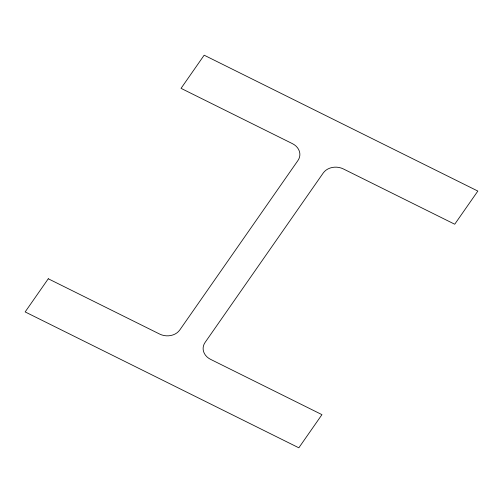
<?xml version="1.0" encoding="UTF-8"?>
<svg xmlns="http://www.w3.org/2000/svg" width="503" height="503" viewBox="0 0 503 503"><rect width="100%" height="100%" fill="white"/><g stroke="black" fill="none" stroke-linecap="round" stroke-linejoin="round"><path stroke-width="0.75" d="M48.275 278.769L25.15 311.929L298.832 447.808L321.951 414.648L210.575 359.349A14.782 12.242 4.5 0 1 205.042 342.505L323.209 173.032A14.782 12.242 4.5 0 1 343.348 168.933L454.725 224.231L477.85 191.071L204.168 55.192L181.049 88.352L292.425 143.651A14.782 12.242 4.5 0 1 297.958 160.495L179.791 329.968A14.782 12.242 4.5 0 1 159.652 334.067L48.275 278.769"/></g></svg>
